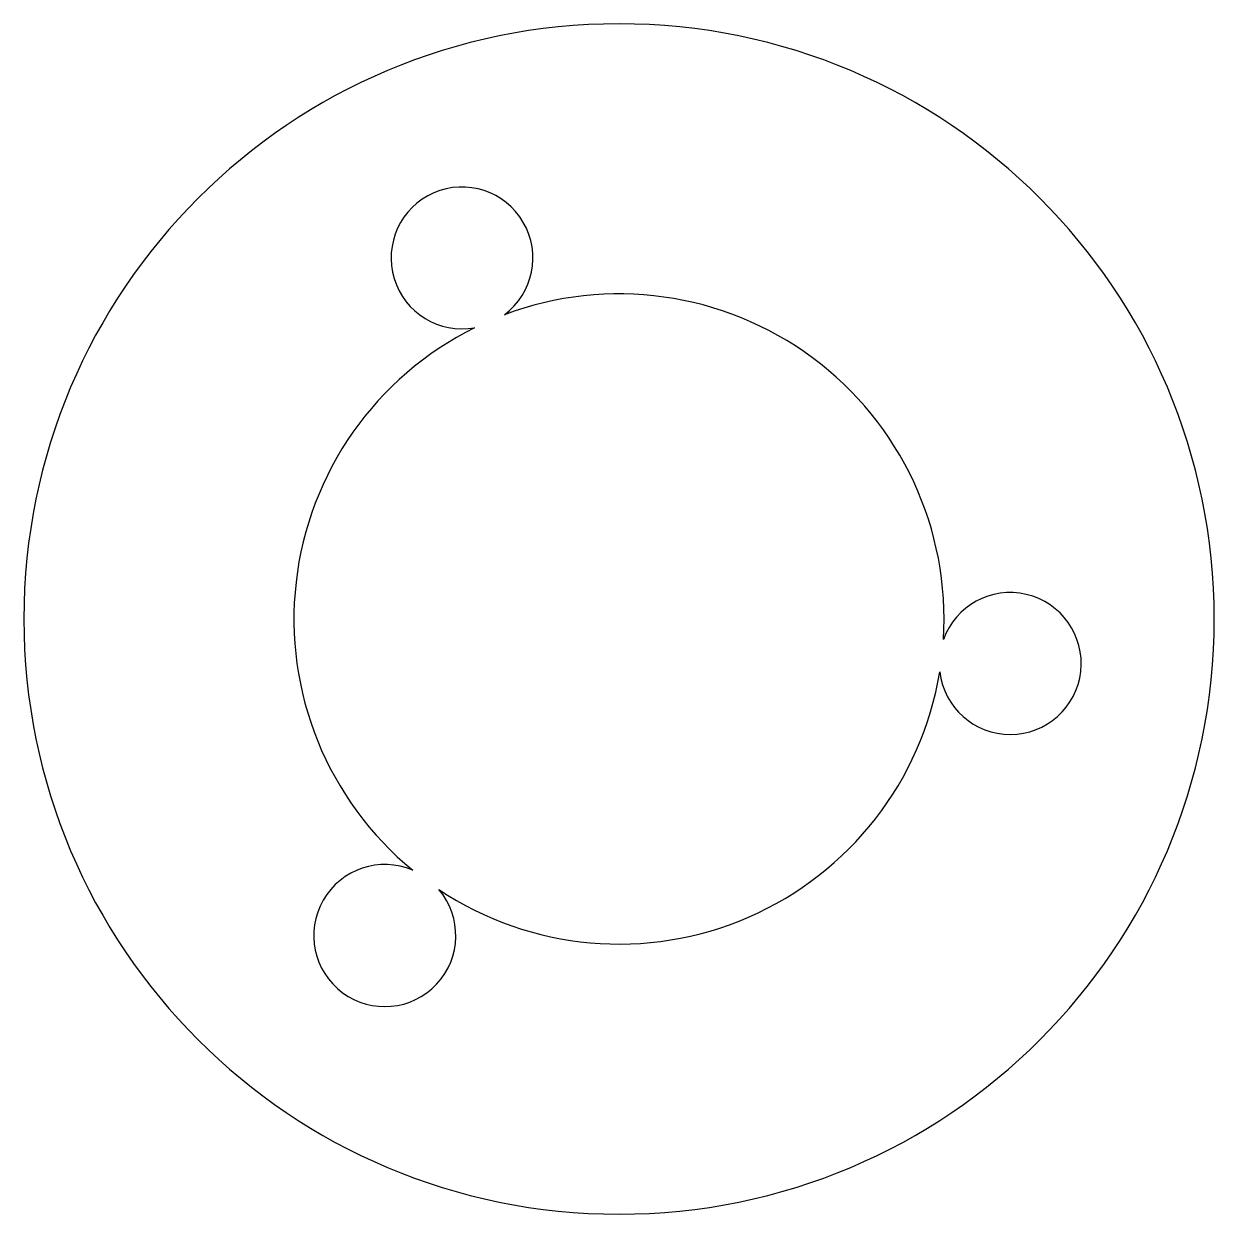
# Model space of a CAD drawing. Header units: millimetres. Extents: x -454 to -428, y -61.8 to -35.8.
import ezdxf

# ---------------------------------------------------------------- set-up
doc = ezdxf.new("R2010")
doc.units = ezdxf.units.MM
doc.layers.get('0').update_dxf_attribs({"linetype": 'CONTINUOUS'})

msp = doc.modelspace()

# ---------------------------------------------------------------- linework, layer by layer
msp.add_lwpolyline([(-433.949, -49.959, 8.623454), (-433.869, -49.254, 0.544497), (-443.457, -42.159, 8.623454), (-444.107, -42.442, 0.544497), (-445.458, -54.293, 8.623454), (-444.887, -54.715, 0.544497)], format="xyb", close=True)
at = {"extrusion": (0, 0, -1)}
msp.add_circle((440.954, -48.804), 13, dxfattribs=at)

doc.saveas('drawing.dxf')
